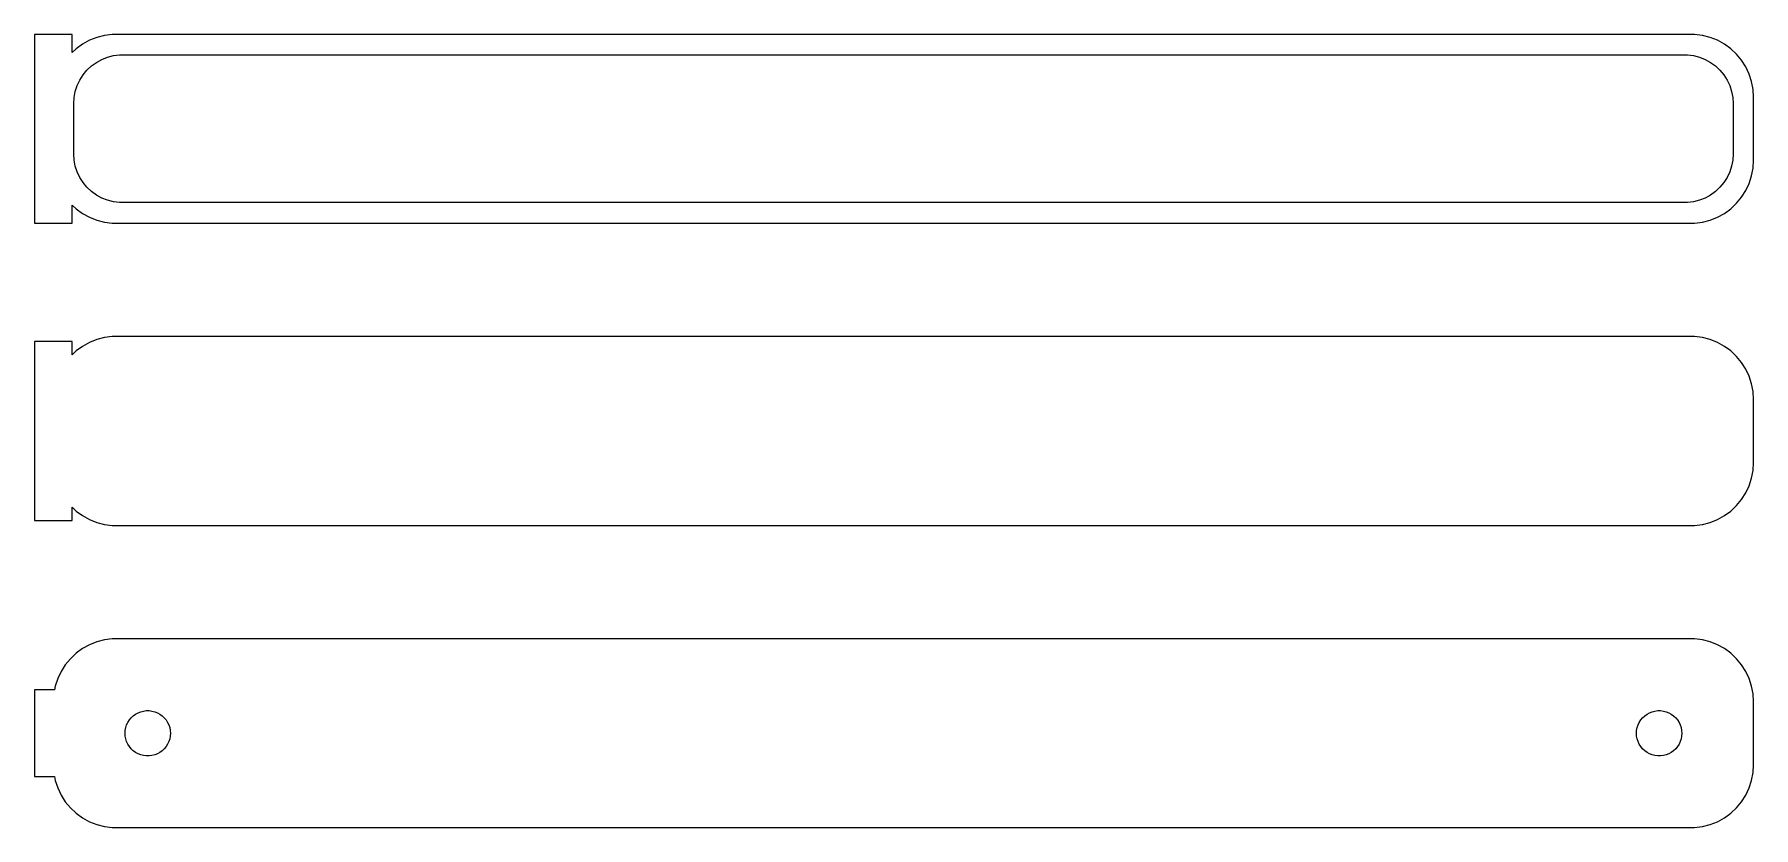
# Model space of a CAD drawing. Header units: metres. Extents: x -69 to 68, y 41 to 103.
import ezdxf

# ---------------------------------------------------------------- set-up
doc = ezdxf.new("R2010")
doc.units = ezdxf.units.M

msp = doc.modelspace()

# ---------------------------------------------------------------- linework, layer by layer
for p, q in [((-66, 103.49), (-69, 103.49)), ((-69, 103.49), (-69, 88.5099)), ((-66, 102.059), (-66, 103.49)), ((-65.1791, 102.722), (-65.6871, 102.353)), ((-64.6289, 103.024), (-65.1791, 102.722)), ((-64.0451, 103.255), (-64.6289, 103.024)), ((-63.4369, 103.411), (-64.0451, 103.255)), ((-62.8139, 103.49), (-63.4369, 103.411)), ((62.8139, 103.49), (-62.8139, 103.49)), ((63.4369, 103.411), (62.8139, 103.49)), ((64.0451, 103.255), (63.4369, 103.411)), ((64.6289, 103.024), (64.0451, 103.255)), ((65.1791, 102.722), (64.6289, 103.024)), ((65.6871, 102.353), (65.1791, 102.722)), ((-65.6871, 102.353), (-66, 102.059)), ((-64.4685, 100.984), (-64.0751, 101.27)), ((-64.0751, 101.27), (-63.6489, 101.504)), ((-63.6489, 101.504), (-63.1967, 101.683)), ((-63.1967, 101.683), (-62.7256, 101.804)), ((-62.7256, 101.804), (-62.2432, 101.865)), ((-62.2432, 101.865), (62.2432, 101.865)), ((62.2432, 101.865), (62.7256, 101.804)), ((62.7256, 101.804), (63.1967, 101.683)), ((63.1967, 101.683), (63.6489, 101.504)), ((63.6489, 101.504), (64.0751, 101.27)), ((64.0751, 101.27), (64.4685, 100.984)), ((66.1448, 101.923), (65.6871, 102.353)), ((66.5451, 101.439), (66.1448, 101.923)), ((66.8815, 100.909), (66.5451, 101.439)), ((-65.6007, 99.4256), (-65.3936, 99.8656)), ((-65.3936, 99.8656), (-65.133, 100.276)), ((-65.133, 100.276), (-64.823, 100.651)), ((-64.823, 100.651), (-64.4685, 100.984)), ((64.4685, 100.984), (64.823, 100.651)), ((64.823, 100.651), (65.133, 100.276)), ((65.133, 100.276), (65.3936, 99.8656)), ((65.3936, 99.8656), (65.6007, 99.4256)), ((67.1489, 100.341), (66.8815, 100.909)), ((67.3429, 99.7434), (67.1489, 100.341)), ((67.4606, 99.1267), (67.3429, 99.7434)), ((-65.8726, 98), (-65.8421, 98.4854)), ((-65.8421, 98.4854), (-65.751, 98.9631)), ((-65.751, 98.9631), (-65.6007, 99.4256)), ((65.6007, 99.4256), (65.751, 98.9631)), ((65.751, 98.9631), (65.8421, 98.4854)), ((65.8421, 98.4854), (65.8726, 98)), ((67.5, 98.5), (67.4606, 99.1267)), ((67.5, 93.5), (67.5, 98.5)), ((-65.8726, 94), (-65.8726, 98)), ((65.8726, 98), (65.8726, 94)), ((-65.8421, 93.5146), (-65.8726, 94)), ((-65.751, 93.0369), (-65.8421, 93.5146)), ((-65.6007, 92.5744), (-65.751, 93.0369)), ((65.751, 93.0369), (65.6007, 92.5744)), ((65.8421, 93.5146), (65.751, 93.0369)), ((65.8726, 94), (65.8421, 93.5146)), ((67.3429, 92.2566), (67.4606, 92.8733)), ((67.4606, 92.8733), (67.5, 93.5)), ((-65.3936, 92.1344), (-65.6007, 92.5744)), ((-65.133, 91.7237), (-65.3936, 92.1344)), ((-64.823, 91.349), (-65.133, 91.7237)), ((65.133, 91.7237), (64.823, 91.349)), ((65.3936, 92.1344), (65.133, 91.7237)), ((65.6007, 92.5744), (65.3936, 92.1344)), ((66.8815, 91.0912), (67.1489, 91.6594)), ((67.1489, 91.6594), (67.3429, 92.2566)), ((-64.4685, 91.0161), (-64.823, 91.349)), ((-64.0751, 90.7302), (-64.4685, 91.0161)), ((-63.6489, 90.4959), (-64.0751, 90.7302)), ((-63.1967, 90.3169), (-63.6489, 90.4959)), ((-62.7256, 90.196), (-63.1967, 90.3169)), ((-62.2432, 90.135), (-62.7256, 90.196)), ((62.2432, 90.135), (-62.2432, 90.135)), ((62.7256, 90.196), (62.2432, 90.135)), ((63.1967, 90.3169), (62.7256, 90.196)), ((63.6489, 90.4959), (63.1967, 90.3169)), ((64.0751, 90.7302), (63.6489, 90.4959)), ((64.4685, 91.0161), (64.0751, 90.7302)), ((64.823, 91.349), (64.4685, 91.0161)), ((66.1448, 90.0773), (66.5451, 90.5611)), ((66.5451, 90.5611), (66.8815, 91.0912)), ((-66, 89.9413), (-65.6871, 89.6474)), ((-66, 88.5099), (-66, 89.9413)), ((-65.6871, 89.6474), (-65.1791, 89.2784)), ((-65.1791, 89.2784), (-64.6289, 88.9759)), ((-64.6289, 88.9759), (-64.0451, 88.7447)), ((-64.0451, 88.7447), (-63.4369, 88.5886)), ((63.4369, 88.5886), (64.0451, 88.7447)), ((64.0451, 88.7447), (64.6289, 88.9759)), ((64.6289, 88.9759), (65.1791, 89.2784)), ((65.1791, 89.2784), (65.6871, 89.6474)), ((65.6871, 89.6474), (66.1448, 90.0773)), ((-69, 88.5099), (-66, 88.5099)), ((-63.4369, 88.5886), (-62.8139, 88.5099)), ((-62.8139, 88.5099), (62.8139, 88.5099)), ((62.8139, 88.5099), (63.4369, 88.5886)), ((-64.0451, 79.2553), (-64.6289, 79.0241)), ((-63.4369, 79.4114), (-64.0451, 79.2553)), ((-62.8139, 79.4901), (-63.4369, 79.4114)), ((62.8139, 79.4901), (-62.8139, 79.4901)), ((63.4369, 79.4114), (62.8139, 79.4901)), ((64.0451, 79.2553), (63.4369, 79.4114)), ((64.6289, 79.0241), (64.0451, 79.2553)), ((-66, 79.1148), (-69, 79.1148)), ((-69, 79.1148), (-69, 64.8852)), ((-66, 78.0587), (-66, 79.1148)), ((-65.6871, 78.3526), (-66, 78.0587)), ((-65.1791, 78.7216), (-65.6871, 78.3526)), ((-64.6289, 79.0241), (-65.1791, 78.7216)), ((65.1791, 78.7216), (64.6289, 79.0241)), ((65.6871, 78.3526), (65.1791, 78.7216)), ((66.1448, 77.9227), (65.6871, 78.3526)), ((66.5451, 77.4389), (66.1448, 77.9227)), ((66.8815, 76.9088), (66.5451, 77.4389)), ((67.1489, 76.3406), (66.8815, 76.9088)), ((67.3429, 75.7434), (67.1489, 76.3406)), ((67.4606, 75.1267), (67.3429, 75.7434)), ((67.5, 74.5), (67.4606, 75.1267)), ((67.5, 69.5), (67.5, 74.5)), ((67.1489, 67.6594), (67.3429, 68.2566)), ((67.3429, 68.2566), (67.4606, 68.8733)), ((67.4606, 68.8733), (67.5, 69.5)), ((66.5451, 66.5611), (66.8815, 67.0912)), ((66.8815, 67.0912), (67.1489, 67.6594)), ((-66, 64.8852), (-66, 65.9413)), ((-66, 65.9413), (-65.6871, 65.6474)), ((-65.6871, 65.6474), (-65.1791, 65.2784)), ((65.1791, 65.2784), (65.6871, 65.6474)), ((65.6871, 65.6474), (66.1448, 66.0773)), ((66.1448, 66.0773), (66.5451, 66.5611)), ((-69, 64.8852), (-66, 64.8852)), ((-65.1791, 65.2784), (-64.6289, 64.9759)), ((-64.6289, 64.9759), (-64.0451, 64.7447)), ((-64.0451, 64.7447), (-63.4369, 64.5886)), ((-63.4369, 64.5886), (-62.8139, 64.5099)), ((-62.8139, 64.5099), (62.8139, 64.5099)), ((62.8139, 64.5099), (63.4369, 64.5886)), ((63.4369, 64.5886), (64.0451, 64.7447)), ((64.0451, 64.7447), (64.6289, 64.9759)), ((64.6289, 64.9759), (65.1791, 65.2784)), ((-65.1791, 54.7216), (-65.6871, 54.3526)), ((-64.6289, 55.0241), (-65.1791, 54.7216)), ((-64.0451, 55.2553), (-64.6289, 55.0241)), ((-63.4369, 55.4114), (-64.0451, 55.2553)), ((-62.8139, 55.4901), (-63.4369, 55.4114)), ((62.8139, 55.4901), (-62.8139, 55.4901)), ((63.4369, 55.4114), (62.8139, 55.4901)), ((64.0451, 55.2553), (63.4369, 55.4114)), ((64.6289, 55.0241), (64.0451, 55.2553)), ((65.1791, 54.7216), (64.6289, 55.0241)), ((65.6871, 54.3526), (65.1791, 54.7216)), ((-66.5451, 53.4389), (-66.8815, 52.9088)), ((-66.1448, 53.9227), (-66.5451, 53.4389)), ((-65.6871, 54.3526), (-66.1448, 53.9227)), ((66.1448, 53.9227), (65.6871, 54.3526)), ((66.5451, 53.4389), (66.1448, 53.9227)), ((66.8815, 52.9088), (66.5451, 53.4389)), ((-67.1489, 52.3406), (-67.3429, 51.7434)), ((-66.8815, 52.9088), (-67.1489, 52.3406)), ((67.1489, 52.3406), (66.8815, 52.9088)), ((67.3429, 51.7434), (67.1489, 52.3406)), ((-67.4, 51.4442), (-69, 51.4442)), ((-69, 51.4442), (-69, 44.5558)), ((-67.3429, 51.7434), (-67.4, 51.4442)), ((67.4606, 51.1267), (67.3429, 51.7434)), ((67.5, 50.5), (67.4606, 51.1267)), ((-61.4562, 49.058), (-61.3121, 49.2322)), ((-61.3121, 49.2322), (-61.1474, 49.3869)), ((-61.1474, 49.3869), (-60.9645, 49.5198)), ((-60.9645, 49.5198), (-60.7664, 49.6287)), ((-60.7664, 49.6287), (-60.5562, 49.7119)), ((-60.5562, 49.7119), (-60.3373, 49.7681)), ((-60.3373, 49.7681), (-60.113, 49.7964)), ((-60.113, 49.7964), (-59.887, 49.7964)), ((-59.887, 49.7964), (-59.6627, 49.7681)), ((-59.6627, 49.7681), (-59.4438, 49.7119)), ((-59.4438, 49.7119), (-59.2336, 49.6287)), ((-59.2336, 49.6287), (-59.0355, 49.5198)), ((-59.0355, 49.5198), (-58.8526, 49.3869)), ((-58.8526, 49.3869), (-58.6879, 49.2322)), ((-58.6879, 49.2322), (-58.5438, 49.058)), ((58.5438, 49.058), (58.6879, 49.2322)), ((58.6879, 49.2322), (58.8526, 49.3869)), ((58.8526, 49.3869), (59.0355, 49.5198)), ((59.0355, 49.5198), (59.2336, 49.6287)), ((59.2336, 49.6287), (59.4438, 49.7119)), ((59.4438, 49.7119), (59.6627, 49.7681)), ((59.6627, 49.7681), (59.887, 49.7964)), ((59.887, 49.7964), (60.113, 49.7964)), ((60.113, 49.7964), (60.3373, 49.7681)), ((60.3373, 49.7681), (60.5562, 49.7119)), ((60.5562, 49.7119), (60.7664, 49.6287)), ((60.7664, 49.6287), (60.9645, 49.5198)), ((60.9645, 49.5198), (61.1474, 49.3869)), ((61.1474, 49.3869), (61.3121, 49.2322)), ((61.3121, 49.2322), (61.4562, 49.058)), ((67.5, 45.5), (67.5, 50.5)), ((-61.8, 48), (-61.7858, 48.2256)), ((-61.7858, 47.7744), (-61.8, 48)), ((-61.7858, 48.2256), (-61.7434, 48.4476)), ((-61.7434, 48.4476), (-61.6736, 48.6626)), ((-61.6736, 48.6626), (-61.5773, 48.8671)), ((-61.5773, 48.8671), (-61.4562, 49.058)), ((-58.5438, 49.058), (-58.4226, 48.8671)), ((-58.4226, 48.8671), (-58.3264, 48.6626)), ((-58.3264, 48.6626), (-58.2565, 48.4476)), ((-58.2565, 48.4476), (-58.2142, 48.2256)), ((-58.2142, 48.2256), (-58.2, 48)), ((-58.2, 48), (-58.2142, 47.7744)), ((58.2, 48), (58.2142, 48.2256)), ((58.2142, 47.7744), (58.2, 48)), ((58.2142, 48.2256), (58.2565, 48.4476)), ((58.2565, 48.4476), (58.3264, 48.6626)), ((58.3264, 48.6626), (58.4226, 48.8671)), ((58.4226, 48.8671), (58.5438, 49.058)), ((61.4562, 49.058), (61.5773, 48.8671)), ((61.5773, 48.8671), (61.6736, 48.6626)), ((61.6736, 48.6626), (61.7434, 48.4476)), ((61.7434, 48.4476), (61.7858, 48.2256)), ((61.7858, 48.2256), (61.8, 48)), ((61.8, 48), (61.7858, 47.7744)), ((-61.7434, 47.5524), (-61.7858, 47.7744)), ((-61.6736, 47.3374), (-61.7434, 47.5524)), ((-61.5773, 47.1329), (-61.6736, 47.3374)), ((-61.4562, 46.942), (-61.5773, 47.1329)), ((-61.3121, 46.7678), (-61.4562, 46.942)), ((-61.1474, 46.6131), (-61.3121, 46.7678)), ((-60.9645, 46.4802), (-61.1474, 46.6131)), ((-60.7664, 46.3713), (-60.9645, 46.4802)), ((-59.0355, 46.4802), (-59.2336, 46.3713)), ((-58.8526, 46.6131), (-59.0355, 46.4802)), ((-58.6879, 46.7678), (-58.8526, 46.6131)), ((-58.5438, 46.942), (-58.6879, 46.7678)), ((-58.4226, 47.1329), (-58.5438, 46.942)), ((-58.3264, 47.3374), (-58.4226, 47.1329)), ((-58.2565, 47.5524), (-58.3264, 47.3374)), ((-58.2142, 47.7744), (-58.2565, 47.5524)), ((58.2565, 47.5524), (58.2142, 47.7744)), ((58.3264, 47.3374), (58.2565, 47.5524)), ((58.4226, 47.1329), (58.3264, 47.3374)), ((58.5438, 46.942), (58.4226, 47.1329)), ((58.6879, 46.7678), (58.5438, 46.942)), ((58.8526, 46.6131), (58.6879, 46.7678)), ((59.0355, 46.4802), (58.8526, 46.6131)), ((59.2336, 46.3713), (59.0355, 46.4802)), ((60.9645, 46.4802), (60.7664, 46.3713)), ((61.1474, 46.6131), (60.9645, 46.4802)), ((61.3121, 46.7678), (61.1474, 46.6131)), ((61.4562, 46.942), (61.3121, 46.7678)), ((61.5773, 47.1329), (61.4562, 46.942)), ((61.6736, 47.3374), (61.5773, 47.1329)), ((61.7434, 47.5524), (61.6736, 47.3374)), ((61.7858, 47.7744), (61.7434, 47.5524)), ((-60.5562, 46.2881), (-60.7664, 46.3713)), ((-60.3373, 46.2319), (-60.5562, 46.2881)), ((-60.113, 46.2036), (-60.3373, 46.2319)), ((-59.887, 46.2036), (-60.113, 46.2036)), ((-59.6627, 46.2319), (-59.887, 46.2036)), ((-59.4438, 46.2881), (-59.6627, 46.2319)), ((-59.2336, 46.3713), (-59.4438, 46.2881)), ((59.4438, 46.2881), (59.2336, 46.3713)), ((59.6627, 46.2319), (59.4438, 46.2881)), ((59.887, 46.2036), (59.6627, 46.2319)), ((60.113, 46.2036), (59.887, 46.2036)), ((60.3373, 46.2319), (60.113, 46.2036)), ((60.5562, 46.2881), (60.3373, 46.2319)), ((60.7664, 46.3713), (60.5562, 46.2881)), ((67.4606, 44.8733), (67.5, 45.5)), ((-69, 44.5558), (-67.4, 44.5558)), ((-67.4, 44.5558), (-67.3429, 44.2566)), ((-67.3429, 44.2566), (-67.1489, 43.6594)), ((67.1489, 43.6594), (67.3429, 44.2566)), ((67.3429, 44.2566), (67.4606, 44.8733)), ((-67.1489, 43.6594), (-66.8815, 43.0912)), ((-66.8815, 43.0912), (-66.5451, 42.5611)), ((-66.5451, 42.5611), (-66.1448, 42.0773)), ((66.1448, 42.0773), (66.5451, 42.5611)), ((66.5451, 42.5611), (66.8815, 43.0912)), ((66.8815, 43.0912), (67.1489, 43.6594)), ((-66.1448, 42.0773), (-65.6871, 41.6474)), ((-65.6871, 41.6474), (-65.1791, 41.2784)), ((-65.1791, 41.2784), (-64.6289, 40.9759)), ((-64.6289, 40.9759), (-64.0451, 40.7447)), ((64.0451, 40.7447), (64.6289, 40.9759)), ((64.6289, 40.9759), (65.1791, 41.2784)), ((65.1791, 41.2784), (65.6871, 41.6474)), ((65.6871, 41.6474), (66.1448, 42.0773)), ((-64.0451, 40.7447), (-63.4369, 40.5886)), ((-63.4369, 40.5886), (-62.8139, 40.5099)), ((-62.8139, 40.5099), (62.8139, 40.5099)), ((62.8139, 40.5099), (63.4369, 40.5886)), ((63.4369, 40.5886), (64.0451, 40.7447))]:
    msp.add_line(p, q)

doc.saveas('drawing.dxf')
